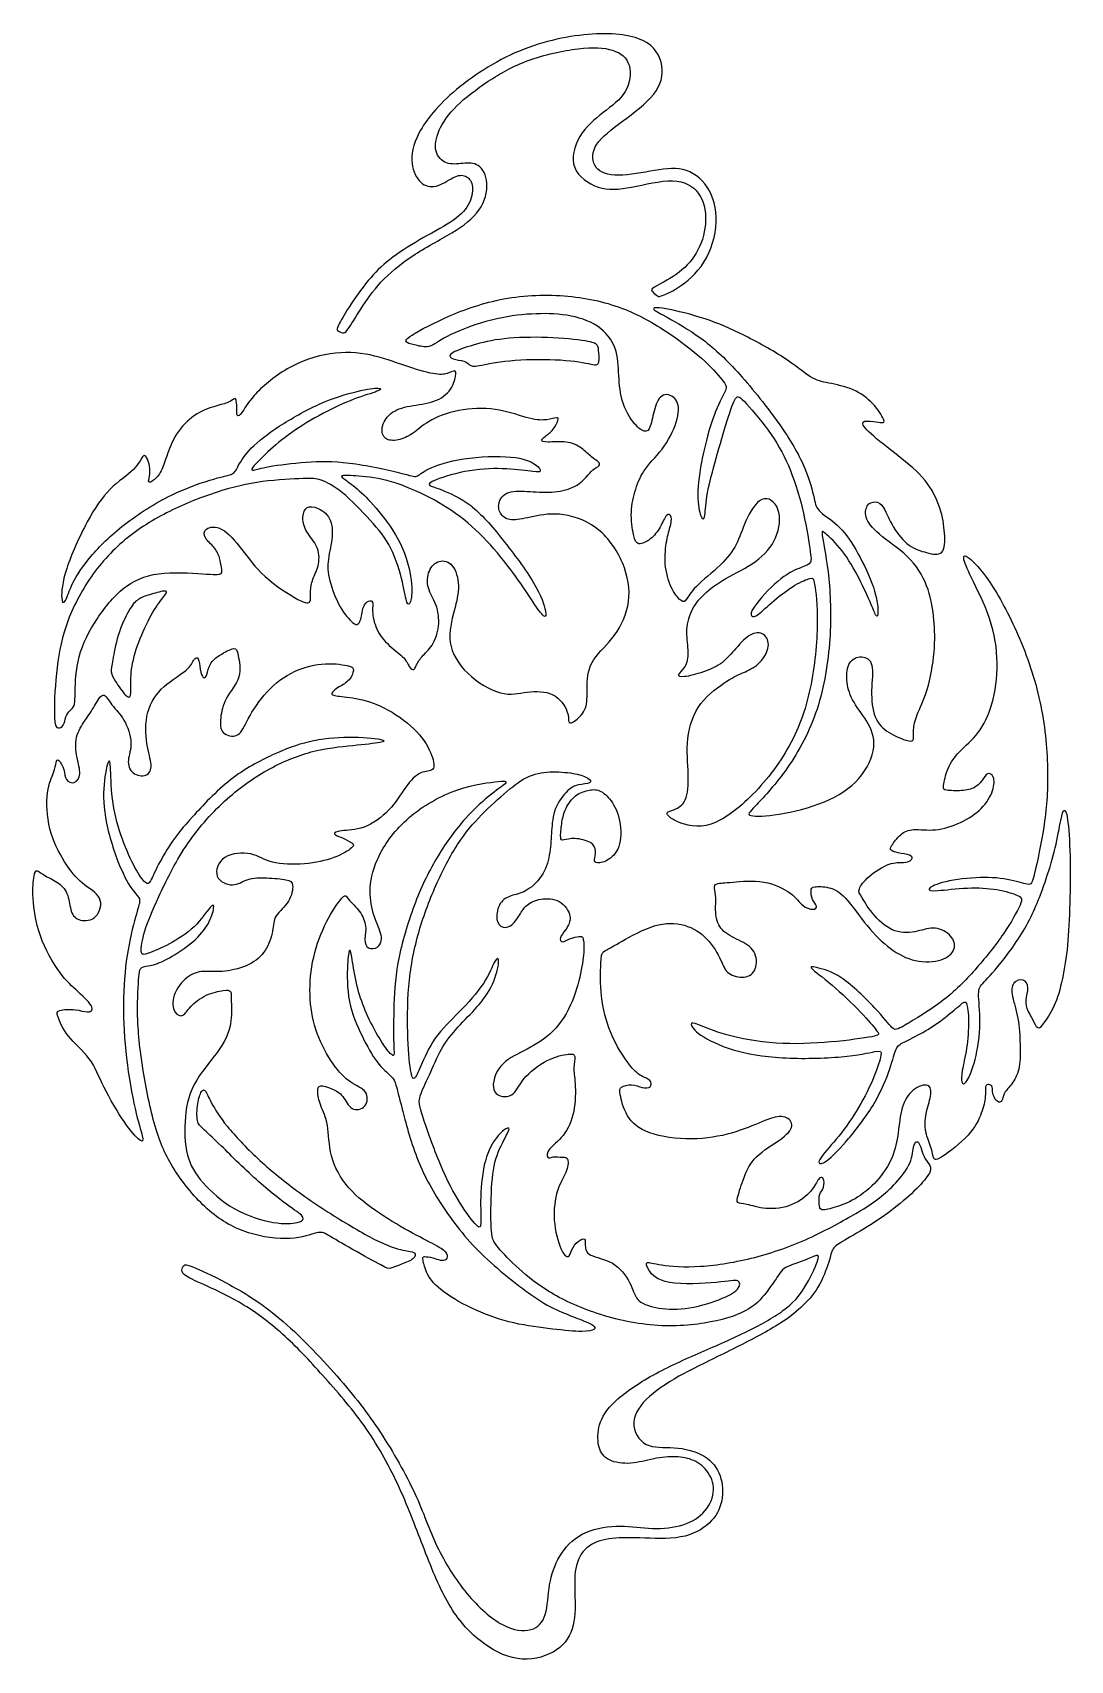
# Model space of a CAD drawing. Header units: millimetres. Extents: x 13 to 273, y -113 to 93.
# Drawn here: x 214 to 272.6, y -35.1 to 56.9 of the extents above; entities that cross this region are included whole.
import ezdxf

# ---------------------------------------------------------------- set-up
doc = ezdxf.new("R2010")
doc.units = ezdxf.units.MM
doc.header["$MEASUREMENT"] = 0
doc.layers.add('Layer 03', color=5, linetype='Continuous')

msp = doc.modelspace()

# ---------------------------------------------------------------- linework, layer by layer
at = {"layer": 'Layer 03'}
for points in [[(241.253, 55.726), (242.643, 56.342), (245.555, 56.991), (248.877, 56.66), (249.751, 54.99), (249.382, 53.397), (247.245, 51.804), (245.613, 50.599), (245.574, 49.259), (246.701, 48.657), (248.955, 49.065), (250.805, 49.373), (252.26, 48.306), (252.842, 46.268), (252.086, 43.707), (250.361, 42.337), (249.359, 41.916), (249.314, 42.006), (248.884, 42.319), (249.037, 42.48), (250.603, 43.259), (251.687, 44.527), (252.168, 46.273), (251.779, 47.948), (250.363, 48.76), (247.687, 48.05), (245.954, 47.936), (244.268, 49.126), (244.744, 51.137), (246.252, 52.401), (247.679, 53.42), (247.893, 55.195), (246.916, 55.997), (245.051, 56.099), (241.817, 55.392), (239.719, 54.159), (237.813, 52.734), (236.852, 51.329), (236.652, 50.097), (237.343, 49.375), (238.335, 49.504), (239.226, 49.547), (239.845, 48.483), (239.413, 46.758), (237.839, 45.586), (235.372, 44.318), (233.563, 42.771), (232.507, 41.23), (231.718, 39.903), (231.581, 39.903), (231.158, 40.04), (231.238, 40.257), (231.775, 41.252), (232.988, 42.979), (234.063, 44.032), (235.835, 45.194), (237.776, 46.182), (238.741, 47.112), (238.962, 48.264), (238.56, 48.816), (237.939, 48.874), (236.904, 48.103), (235.984, 48.184), (235.352, 49.231), (235.445, 50.83), (237.21, 53.296), (239.862, 55.111), (241.253, 55.726)], [(253.222, 20.237), (252.795, 19.968), (251.571, 19.106), (250.854, 17.025), (251.099, 14.874), (250.976, 13.37), (250.224, 12.933), (249.717, 12.881), (250.014, 12.409), (251.973, 11.709), (254.386, 13.335), (256.834, 16.325), (258.075, 19.735), (258.429, 23.812), (258.146, 26.075), (258.041, 26.107), (257.131, 25.772), (255.802, 24.767), (254.903, 23.878), (254.589, 23.868), (254.515, 24.244), (256.158, 26.086), (257.403, 26.692), (258.02, 26.849), (257.968, 27.393), (257.525, 30.104), (256.744, 32.506), (255.653, 34.397), (253.963, 36.382), (253.715, 36.382), (253.195, 34.882), (252.51, 32.483), (252.014, 30.581), (252.002, 29.305), (251.754, 29.411), (251.494, 30.581), (251.778, 32.873), (252.491, 35.468), (253.232, 36.746), (253.194, 37.014), (252.082, 38.292), (250.293, 39.724), (247.724, 41.303), (244.583, 42.114), (240.745, 42.042), (237.54, 40.956), (235.03, 39.614), (235.043, 39.361), (235.753, 39.196), (236.476, 39.031), (237.325, 39.779), (240.002, 40.756), (242.221, 41.035), (244.213, 40.997), (246.039, 40.426), (247.079, 39.082), (247.09, 37.501), (247.266, 35.927), (247.921, 34.793), (248.605, 34.236), (248.918, 34.5), (249.103, 35.673), (249.553, 36.611), (250.491, 36.249), (250.55, 35.174), (249.768, 33.434), (248.511, 32.252), (248.043, 31.116), (247.744, 29.811), (247.944, 28.367), (248.163, 27.869), (248.93, 28.217), (249.488, 28.925), (249.816, 29.781), (250.155, 29.592), (250.026, 28.945), (249.777, 28.158), (249.668, 26.667), (250.131, 25.299), (250.695, 24.675), (250.916, 24.766), (251.278, 25.49), (252.986, 26.836), (253.816, 27.937), (254.2, 29.224), (255.168, 30.932), (256.335, 30.127), (256.134, 28.249), (254.967, 26.948), (253.035, 26.022), (251.883, 25.191), (251.142, 24.213), (250.876, 23.026), (251.114, 21.83), (250.914, 21.004), (250.383, 20.576), (250.658, 20.424), (251.93, 20.738), (253.051, 21.26), (253.668, 22.058), (254.646, 23.083), (255.462, 22.931), (255.681, 22.115), (255.026, 21.118), (254.133, 20.719), (253.649, 20.506), (253.222, 20.237)], [(253.943, 39.898), (254.74, 39.511), (256.61, 38.502), (258.046, 37.251), (258.836, 37.119), (260.429, 36.777), (261.535, 35.96), (262.207, 34.867), (262.009, 34.841), (261.562, 34.907), (260.692, 34.999), (261.14, 34.327), (262.922, 32.969), (264.548, 31.645), (265.338, 29.972), (265.554, 28.61), (265.52, 27.258), (264.497, 27.497), (263.497, 27.792), (262.554, 28.928), (262.077, 30.178), (261.623, 30.45), (261.078, 30.246), (260.975, 29.428), (261.816, 28.451), (263.759, 27.199), (264.694, 25.392), (264.936, 23.721), (265.003, 22.001), (264.578, 19.595), (263.881, 18.278), (263.729, 17.462), (263.794, 16.918), (263.609, 16.776), (262.292, 17.299), (261.497, 18.082), (261.323, 19.715), (261.574, 21.337), (260.844, 21.74), (260.05, 21.402), (259.941, 20.303), (260.202, 19.204), (261.16, 18.039), (261.78, 16.618), (260.835, 14.628), (258.889, 13.331), (255.977, 12.617), (254.262, 12.595), (254.559, 12.914), (256.537, 14.98), (258.428, 18.296), (259.15, 22.431), (259.049, 26.242), (258.511, 28.796), (258.641, 28.731), (259.752, 27.71), (260.731, 26.018), (261.435, 24.464), (261.657, 23.808), (261.805, 23.988), (261.635, 25.436), (260.61, 27.573), (259.655, 29.023), (258.295, 29.865), (258.2, 30.37), (257.758, 32.192), (256.489, 34.456), (254.001, 37.625), (252.031, 39.526), (249.903, 40.796), (248.931, 41.251), (249.179, 41.447), (251.823, 40.825), (253.145, 40.286), (253.943, 39.898)], [(238.898, 39.226), (239.385, 39.367), (240.493, 39.644), (243.12, 39.703), (245.554, 39.451), (245.955, 39.258), (245.984, 38.872), (246.059, 37.952), (245.346, 38.264), (242.972, 38.486), (240.167, 38.323), (238.831, 37.922), (238.668, 38.19), (238.297, 38.368), (237.51, 38.457), (237.57, 38.798), (238.411, 39.085), (238.898, 39.226)], [(221.592, 32.95), (221.713, 33.31), (222.057, 34.244), (223.125, 35.351), (224.375, 35.818), (225.166, 35.971), (225.443, 36.267), (225.529, 36.143), (225.567, 35.589), (225.519, 35.179), (225.805, 35.265), (226.273, 36.247), (228.307, 38.033), (230.877, 38.902), (233.12, 38.773), (235.076, 38.025), (236.787, 37.522), (237.477, 37.594), (237.894, 37.853), (237.966, 37.579), (237.664, 36.573), (236.593, 35.902), (235.093, 35.817), (234.036, 35.348), (233.635, 34.427), (233.933, 33.805), (234.769, 33.839), (235.57, 34.24), (236.389, 35.032), (238.283, 35.69), (240.46, 35.662), (242.196, 34.981), (243.118, 34.981), (243.673, 35.178), (243.741, 35.049), (243.45, 34.433), (242.908, 34.046), (242.691, 33.823), (242.962, 33.708), (244.205, 33.838), (245.056, 33.443), (245.595, 32.843), (246.021, 32.645), (246.082, 32.402), (245.611, 32.212), (245.352, 31.809), (244.615, 31.125), (243.339, 30.852), (241.925, 30.981), (240.656, 30.996), (240.231, 30.198), (240.464, 29.554), (241.085, 29.248), (242.221, 29.554), (243.916, 29.831), (246.197, 28.974), (247.642, 26.613), (247.823, 24.445), (246.794, 22.506), (245.391, 21.404), (245.302, 19.712), (245.369, 18.687), (244.634, 17.93), (244.211, 17.808), (244.355, 18.465), (243.52, 19.678), (241.895, 19.689), (240.57, 19.3), (238.41, 20.613), (237.329, 22.415), (237.862, 24.309), (238.176, 25.646), (237.797, 26.946), (236.94, 27.142), (236.333, 26.545), (236.247, 25.472), (236.864, 24.638), (237.038, 23.326), (236.611, 22.174), (235.948, 21.647), (235.636, 21.055), (235.572, 20.863), (235.308, 20.951), (235.101, 21.543), (234.125, 22.214), (233.358, 23.165), (233.168, 24.283), (233.28, 24.778), (232.991, 24.827), (232.666, 24.494), (232.62, 23.992), (232.53, 23.667), (232.382, 23.411), (232.178, 23.418), (231.359, 24.309), (230.7, 26.016), (230.652, 27.095), (231.024, 28.431), (230.853, 29.653), (229.869, 30.169), (229.385, 30.064), (229.193, 29.354), (229.502, 28.594), (230.228, 27.773), (230.199, 26.694), (229.808, 26.016), (229.674, 25.272), (229.769, 24.651), (229.33, 24.594), (226.925, 26.15), (225.842, 27.729), (224.685, 29.065), (223.666, 28.906), (223.676, 28.323), (224.319, 27.828), (224.606, 27.195), (224.675, 26.622), (224.764, 26.276), (224.25, 26.246), (221.292, 26.501), (219.24, 25.817), (217.585, 23.807), (216.474, 21.638), (216.414, 19.406), (216.403, 18.801), (216.129, 18.607), (215.866, 18.264), (215.797, 17.693), (215.443, 17.533), (215.192, 17.773), (215.306, 20.742), (215.75, 23.324), (217.122, 26.08), (219.131, 28.333), (221.728, 29.919), (224.485, 31.007), (226.98, 31.596), (229.609, 31.7), (230.206, 31.7), (231.42, 31.083), (233.169, 29.272), (234.339, 27.875), (234.976, 25.656), (235.151, 24.496), (235.357, 24.604), (235.511, 25.524), (235.069, 27.774), (233.683, 29.775), (232.547, 30.974), (231.654, 31.644), (231.284, 31.878), (232.096, 31.86), (233.955, 31.707), (236.228, 30.786), (238.166, 29.627), (239.923, 27.981), (241.364, 26.106), (242.355, 24.589), (242.941, 23.76), (243.093, 23.993), (242.567, 25.61), (240.495, 28.37), (238.78, 30.353), (236.908, 31.162), (236.314, 31.292), (236.46, 31.553), (238.724, 32.237), (240.859, 32.283), (242.476, 32.054), (242.766, 32.039), (242.56, 32.466), (241.355, 33.015), (238.183, 32.893), (236.107, 32.206), (235.717, 31.688), (235.249, 31.932), (231.679, 32.699), (229.491, 32.657), (227.102, 32.361), (226.418, 32.108), (226.301, 32.206), (227.246, 33.168), (228.563, 34.298), (230.434, 35.409), (232.191, 36.236), (233.709, 36.649), (233.754, 36.865), (232.515, 36.703), (230.233, 36.003), (227.804, 34.608), (226.235, 33.398), (225.568, 32.327), (225.409, 31.907), (224.557, 31.792), (221.883, 30.902), (219.06, 29.107), (217.145, 27.216), (216.194, 25.747), (215.853, 24.584), (215.594, 24.69), (215.735, 26.37), (217.14, 29.464), (218.336, 31.206), (219.917, 32.231), (220.241, 33.072), (220.454, 32.961), (220.661, 32.39), (220.626, 31.784), (220.509, 31.439), (220.805, 31.501), (221.329, 32.087), (221.471, 32.591), (221.592, 32.95)], [(271.23, 9.027), (270.992, 8.325), (270.353, 6.572), (268.581, 4.098), (267.511, 3.045), (267.377, 2.711), (267.611, 0.705), (267.193, -1.535), (266.675, -2.589), (266.458, -2.472), (266.458, -1.853), (266.792, -0.549), (266.909, 1.123), (266.769, 2.265), (266.507, 2.053), (265.418, 1.115), (264.305, 0.379), (263.081, -0.208), (262.768, -0.396), (262.522, -1.474), (261.675, -3.6), (259.995, -5.767), (258.905, -6.883), (258.393, -7.088), (258.38, -6.742), (259.547, -5.523), (260.688, -3.869), (261.611, -2.023), (262.008, -0.677), (261.867, -0.6), (260.008, -1.023), (256.174, -1.126), (253.438, -0.652), (251.506, 0.295), (251.071, 0.98), (251.438, 0.942), (252.988, 0.242), (255.951, -0.314), (259.183, -0.177), (261.844, 0.207), (261.841, 0.328), (261.072, 1.25), (259.335, 3.012), (257.766, 4.141), (258.097, 4.123), (259.589, 3.763), (261.788, 1.629), (262.651, 0.486), (262.872, 0.556), (265.66, 2.235), (267.357, 4.039), (268.919, 5.985), (269.977, 7.869), (269.831, 8.112), (268.518, 8.526), (266.853, 8.611), (264.883, 8.361), (264.457, 8.447), (265.126, 8.884), (267.351, 9.213), (269.138, 9.103), (270.367, 8.665), (270.5, 8.884), (271.223, 12.214), (271.421, 15.175), (271.056, 19.107), (269.744, 22.928), (267.989, 26.152), (266.725, 27.429), (266.483, 27.322), (266.9, 26.3), (268.204, 23.786), (268.607, 21.232), (268.266, 18.836), (267.462, 17.227), (266.28, 16.264), (265.64, 15.349), (265.409, 14.167), (265.471, 14.079), (266.538, 14.025), (267.248, 14.194), (267.701, 14.683), (267.906, 15.118), (268.341, 14.932), (268.323, 14.105), (267.684, 13.012), (266.442, 12.206), (264.973, 11.737), (263.675, 11.944), (263.026, 11.647), (262.449, 10.881), (262.431, 10.691), (262.827, 10.529), (263.657, 10.457), (263.756, 10.16), (263.242, 9.952), (262.476, 10.07), (261.109, 9.182), (260.586, 8.447), (260.76, 8.16), (261.496, 6.951), (262.684, 5.958), (264.048, 6.078), (264.97, 6.455), (265.989, 5.878), (266.198, 5.084), (265.468, 4.402), (263.831, 4.329), (262.427, 5.067), (261.151, 6.327), (259.833, 8.234), (259.009, 8.647), (258.033, 8.656), (257.948, 8.489), (258.006, 7.856), (258.39, 7.524), (258.141, 7.281), (257.47, 7.505), (256.984, 8.252), (255.367, 9.072), (253.357, 8.86), (252.547, 8.843), (252.493, 8.585), (252.635, 8.077), (252.534, 7.061), (252.837, 6.118), (253.911, 5.612), (254.903, 5.083), (254.939, 3.886), (254.277, 3.409), (253.182, 3.671), (252.964, 4.392), (252.184, 5.773), (250.888, 6.583), (249.194, 6.626), (247.068, 5.43), (246.353, 5.005), (246.144, 4.927), (246.095, 4.353), (246.058, 2.145), (246.701, 0.131), (247.618, -1.37), (248.338, -2.104), (248.965, -2.247), (248.975, -2.741), (248.452, -2.76), (247.853, -2.475), (247.168, -2.684), (247.14, -2.912), (247.482, -4.376), (248.604, -5.375), (251.288, -5.73), (253.581, -5.341), (255.311, -4.574), (256.374, -4.209), (257.019, -4.669), (256.742, -5.407), (254.823, -6.481), (254.219, -7.601), (253.82, -8.896), (253.743, -9.276), (254.261, -9.232), (255.347, -9.643), (256.988, -9.44), (258.083, -8.532), (258.402, -7.776), (258.697, -7.738), (258.742, -8.399), (258.408, -8.679), (258.431, -9.332), (258.469, -9.695), (259.157, -9.538), (260.464, -9.093), (261.755, -8.027), (262.65, -6.651), (262.921, -5.293), (263.028, -3.78), (263.687, -2.732), (264.716, -2.412), (264.793, -3.143), (264.416, -4.195), (264.373, -5.222), (264.825, -6.202), (264.861, -6.782), (265.151, -6.834), (267.059, -5.374), (267.652, -4.093), (267.863, -3.188), (267.775, -2.584), (268.008, -2.5), (268.264, -2.663), (268.189, -3.011), (268.411, -3.451), (268.628, -3.582), (268.792, -3.428), (268.873, -2.958), (269.382, -2.473), (269.805, -1.608), (269.787, -0.295), (269.714, 1.221), (269.27, 2.536), (269.316, 3.265), (270.014, 3.483), (270.315, 2.957), (270.052, 2.198), (270.217, 1.589), (270.518, 1.123), (270.781, 0.499), (271.007, 0.815), (271.736, 1.769), (272.195, 3.409), (272.482, 5.242), (272.6, 7.631), (272.63, 10.455), (272.469, 12.775), (272.246, 13.077), (272.104, 12.597), (271.784, 10.782), (271.469, 9.728), (271.23, 9.027)], [(218.549, 21.455), (218.61, 21.801), (218.777, 22.82), (219.494, 24.396), (219.959, 24.909), (220.556, 25.112), (221.583, 25.411), (221.642, 25.231), (221.01, 24.563), (220.246, 23.095), (219.613, 21.399), (219.541, 20.05), (219.589, 19.346), (219.338, 19.274), (218.622, 20.325), (218.407, 20.743), (218.487, 21.109), (218.549, 21.455)], [(223.047, 12.586), (223.59, 13.188), (225.167, 14.872), (227.682, 16.174), (229.545, 16.893), (231.934, 17.15), (234.005, 16.929), (233.871, 16.795), (232.228, 16.635), (229.765, 16.378), (227.229, 15.312), (224.839, 13.608), (222.564, 11.026), (221.008, 7.855), (220.269, 6.057), (220.057, 4.746), (220.402, 4.793), (221.713, 5.343), (223.227, 6.292), (224.176, 7.736), (224.31, 7.54), (224.02, 6.551), (223.18, 5.531), (221.65, 4.503), (220.693, 4.142), (220.089, 4.134), (220.018, 3.742), (219.865, 1.158), (220.26, -2.015), (220.99, -5.481), (222.035, -7.539), (223.976, -9.871), (226.127, -11.049), (228.744, -11.391), (230.243, -10.804), (230.525, -10.94), (232.003, -11.819), (233.984, -12.904), (234.16, -12.965), (234.831, -12.698), (235.655, -12.378), (235.64, -12.004), (235.32, -11.973), (234.023, -11.714), (231.573, -10.324), (228.833, -8.535), (226.664, -6.723), (224.853, -4.818), (224.035, -3.475), (223.772, -2.785), (223.562, -2.83), (223.3, -3.55), (223.277, -4.743), (223.562, -4.953), (224.403, -5.733), (226.912, -8.228), (228.69, -9.56), (229.469, -10.067), (229.129, -10.354), (227.804, -10.474), (225.285, -9.702), (223.485, -8.023), (222.642, -6.703), (222.545, -4.302), (223.05, -2.285), (224.974, -0.266), (225.305, 1.339), (225.205, 2.317), (225.265, 2.785), (224.906, 2.815), (223.799, 2.586), (222.831, 1.838), (222.558, 1.251), (221.986, 1.418), (221.841, 2.485), (222.746, 3.664), (223.63, 3.91), (224.839, 3.772), (226.332, 4.185), (227.233, 4.956), (227.636, 6.214), (227.606, 6.98), (228.599, 7.765), (228.779, 8.868), (228.489, 9.028), (227.205, 9.159), (226.132, 9.139), (225.37, 8.557), (224.166, 9.089), (224.648, 10.503), (226.503, 10.623), (227.355, 9.911), (229.424, 9.863), (231.125, 10.224), (232.232, 10.912), (232.127, 11.075), (231.51, 11.413), (230.892, 11.611), (231.3, 11.832), (232.71, 11.82), (234.256, 12.911), (235.088, 14.359), (235.945, 15.227), (236.765, 15.107), (236.657, 15.987), (235.886, 17.387), (234.073, 18.745), (232.402, 19.31), (231.075, 19.398), (230.776, 19.52), (231.307, 19.929), (231.949, 20.261), (232.203, 20.925), (232.026, 21.124), (230.355, 21.335), (228.552, 20.803), (227.003, 19.531), (225.996, 17.805), (225.675, 17.019), (224.602, 17.23), (224.602, 18.126), (224.823, 19.277), (225.883, 20.443), (225.587, 21.865), (225.519, 22.24), (224.517, 21.694), (223.983, 21.262), (223.88, 20.522), (223.653, 20.34), (223.448, 20.875), (223.425, 21.649), (223.107, 21.546), (222.925, 20.909), (221.343, 20.033), (220.353, 18.588), (220.411, 16.571), (220.826, 15.454), (220.527, 14.81), (219.571, 14.959), (219.318, 15.765), (219.721, 16.698), (219.226, 18.16), (218.443, 18.873), (218.005, 19.771), (217.522, 18.804), (217.004, 18.067), (216.382, 17.123), (216.497, 15.892), (216.797, 14.948), (216.406, 14.404), (215.822, 14.614), (215.859, 15.242), (215.44, 15.909), (215.342, 15.707), (215.275, 15.145), (214.766, 14.172), (214.847, 11.827), (215.831, 9.927), (216.776, 8.736), (218.066, 8.108), (217.717, 6.754), (216.617, 6.645), (216.131, 7.165), (216.083, 8.19), (215.536, 8.895), (214.661, 9.237), (214.244, 9.626), (214.093, 9.394), (213.977, 8.149), (214.29, 5.869), (215.602, 3.558), (216.595, 2.715), (217.614, 1.72), (217.129, 1.474), (216.496, 1.745), (215.378, 1.679), (215.37, 1.433), (215.871, 0.2), (217.375, -1.029), (217.935, -2.606), (219.247, -4.831), (220.191, -5.888), (220.314, -5.642), (219.811, -4.175), (219.257, -1.057), (219.089, 2.087), (219.294, 4.82), (219.873, 7.179), (220.158, 7.913), (219.873, 8.157), (219.037, 9.329), (218.041, 12.374), (217.984, 14.503), (218.339, 16.026), (218.431, 15.5), (218.465, 13.324), (219.061, 11.252), (219.816, 9.591), (220.446, 8.721), (220.641, 8.813), (221.064, 9.832), (221.912, 11.263), (222.504, 11.984), (223.047, 12.586)], [(260.503, -9.821), (259.834, -10.213), (257.849, -11.319), (254.827, -12.389), (251.587, -12.931), (249.263, -12.739), (248.616, -12.475), (248.7, -12.955), (249.55, -13.913), (253.039, -13.73), (253.996, -13.482), (253.984, -14.105), (252.941, -14.68), (250.797, -15.327), (249.107, -15.171), (248.041, -14.776), (247.861, -13.769), (246.854, -12.451), (245.296, -12.248), (245.201, -11.601), (245.261, -11.181), (244.817, -11.337), (244.41, -11.876), (244.326, -12.403), (243.847, -12.044), (243.355, -10.201), (243.593, -8.391), (244.213, -7.498), (244.308, -6.652), (243.986, -6.652), (243.355, -6.593), (243.069, -6.771), (243.034, -6.212), (244.034, -5.533), (244.677, -4.128), (244.677, -2.314), (244.524, -1.596), (244.701, -0.854), (244.442, -0.771), (243.123, -1.03), (241.556, -2.232), (241.238, -3.327), (239.825, -3.221), (240.166, -1.501), (241.544, -0.712), (243.079, 0.007), (244.386, 1.616), (244.98, 3.645), (245.18, 5.005), (245.12, 5.841), (244.926, 5.829), (244.368, 5.744), (243.907, 5.417), (243.726, 5.732), (244.114, 6.168), (244.556, 6.936), (243.823, 7.951), (242.675, 7.998), (241.855, 7.631), (241.551, 7.069), (241.02, 6.304), (240.404, 6.312), (240.13, 6.897), (240.419, 7.881), (241.114, 8.169), (241.941, 8.333), (242.941, 9.308), (243.267, 10.602), (243.317, 11.758), (243.42, 13.079), (244.288, 14.21), (244.78, 14.399), (245.637, 14.469), (245.454, 14.765), (244.78, 15.032), (243.389, 15.172), (242.061, 15.003), (240.845, 14.09), (239.342, 12.727), (238, 11.151), (236.758, 8.779), (235.699, 5.941), (235.174, 3.038), (235.176, -0.116), (235.386, -2.177), (235.597, -2.287), (235.852, -1.689), (236.65, 0.162), (238.09, 1.491), (239.641, 3.22), (240.161, 4.664), (240.442, 4.6), (240.072, 3.081), (239.14, 1.805), (238.03, 0.746), (237.047, -0.479), (236.422, -2.062), (235.796, -3.274), (235.851, -3.878), (237.062, -7.265), (238.17, -9.368), (239.221, -10.724), (239.379, -10.566), (239.255, -8.678), (239.571, -6.451), (240.34, -5.298), (240.939, -4.891), (240.962, -5.128), (240.148, -6.496), (239.899, -8.192), (239.883, -10.984), (240.059, -11.544), (241.235, -12.753), (242.849, -14.154), (245.56, -15.487), (249.148, -16.324), (252.499, -16.028), (254.667, -15.277), (255.603, -14.106), (256.081, -13.377), (256.349, -12.981), (256.732, -12.764), (257.575, -12.496), (258.419, -12.099), (258.445, -12.314), (257.689, -14.057), (256.59, -15.311), (254.288, -16.573), (251.612, -17.717), (248.829, -18.968), (246.461, -20.655), (245.902, -21.924), (245.929, -23.099), (246.444, -23.834), (247.812, -24.027), (249.08, -23.632), (250.393, -23.522), (251.358, -23.696), (252.265, -24.392), (252.617, -25.579), (251.987, -26.831), (250.633, -27.573), (248.788, -27.665), (247.026, -27.369), (244.898, -27.785), (243.678, -29.145), (243.125, -30.74), (243.099, -32.638), (242.292, -33.501), (240.623, -33.33), (238.476, -31.442), (236.709, -28.612), (235.802, -25.795), (233.683, -22.059), (231.43, -19.158), (227.881, -15.428), (224.818, -13.614), (222.762, -12.687), (222.56, -12.701), (222.399, -13.037), (222.533, -13.332), (223.702, -13.843), (225.96, -14.891), (228.298, -16.664), (230.514, -19.07), (232.966, -21.901), (234.829, -25.309), (236.147, -28.89), (237.463, -32.116), (239.213, -34.085), (241.383, -35.234), (243.599, -34.741), (244.666, -33.381), (244.654, -31.458), (244.572, -29.816), (245.205, -28.574), (246.509, -28.122), (248.148, -28.132), (250.771, -28.267), (252.378, -27.375), (253.06, -26.09), (252.956, -24.574), (252.114, -23.421), (250.204, -22.933), (248.542, -23.162), (247.639, -21.622), (248.697, -20.113), (250.693, -18.866), (253.34, -17.616), (256.248, -16.1), (257.432, -15.148), (258.421, -14.086), (259.069, -12.395), (259.13, -11.784), (259.704, -11.43), (261.354, -10.477), (262.894, -9.401), (264.134, -8.276), (264.846, -7.36), (264.631, -7.021), (264.349, -6.659), (264.156, -6.027), (264.021, -5.71), (263.738, -5.834), (263.704, -6.965), (262.744, -8.151), (261.862, -8.965), (261.172, -9.429), (260.503, -9.821)], [(242.157, -14.403), (241.396, -13.867), (239.151, -12.122), (237.028, -9.348), (235.623, -6.759), (234.795, -3.591), (234.513, -2.433), (234.376, -2.133), (233.449, -1.394), (232.635, 0.133), (231.759, 2.074), (231.781, 4.509), (231.918, 5.196), (232.018, 4.859), (232.243, 3.246), (232.706, 1.784), (233.343, 0.484), (233.981, -0.554), (234.481, -1.079), (234.393, -0.529), (234.393, 1.996), (234.581, 4.559), (235.587, 7.862), (236.859, 10.441), (238.461, 12.62), (240.04, 13.987), (240.959, 14.588), (240.523, 14.635), (237.672, 14.211), (234.761, 12.361), (233.289, 10.064), (232.985, 8.369), (233.245, 6.931), (233.838, 5.819), (233.579, 5.125), (232.902, 5.1), (232.718, 5.601), (232.919, 6.387), (232.534, 7.265), (231.815, 7.926), (231.731, 8.168), (231.472, 8.068), (230.46, 6.513), (229.728, 4.394), (229.619, 2.22), (229.975, 0.335), (230.982, -1.5), (231.98, -2.517), (232.997, -2.846), (232.921, -3.891), (231.961, -4.079), (231.585, -3.119), (230.917, -2.752), (230.183, -2.525), (230.07, -2.847), (230.23, -3.708), (230.76, -4.711), (230.722, -6.565), (231.725, -8.447), (233.605, -9.854), (235.533, -11.001), (237.044, -11.723), (237.498, -12.12), (237.448, -12.439), (237.015, -12.496), (236.661, -12.304), (236.037, -12.233), (236.037, -12.34), (236.221, -13.241), (237.03, -14.226), (239.057, -15.36), (241.153, -16.079), (243.477, -16.373), (245.209, -16.539), (245.821, -16.382), (245.76, -16.146), (245.016, -15.831), (243.722, -15.341), (242.919, -14.94), (242.157, -14.403)], [(244.592, 13.7), (244.383, 13.513), (244.035, 12.944), (243.884, 12.221), (243.794, 11.278), (243.955, 11.238), (244.567, 11.428), (245.661, 11.167), (245.862, 10.645), (245.701, 10.114), (245.811, 9.923), (246.564, 10.073), (247.307, 10.906), (247.206, 12.643), (246.614, 13.676), (245.942, 14.188), (245.289, 14.068), (244.801, 13.887), (244.592, 13.7)]]:
    msp.add_open_spline(points, degree=3, dxfattribs=at)

doc.saveas('drawing.dxf')
